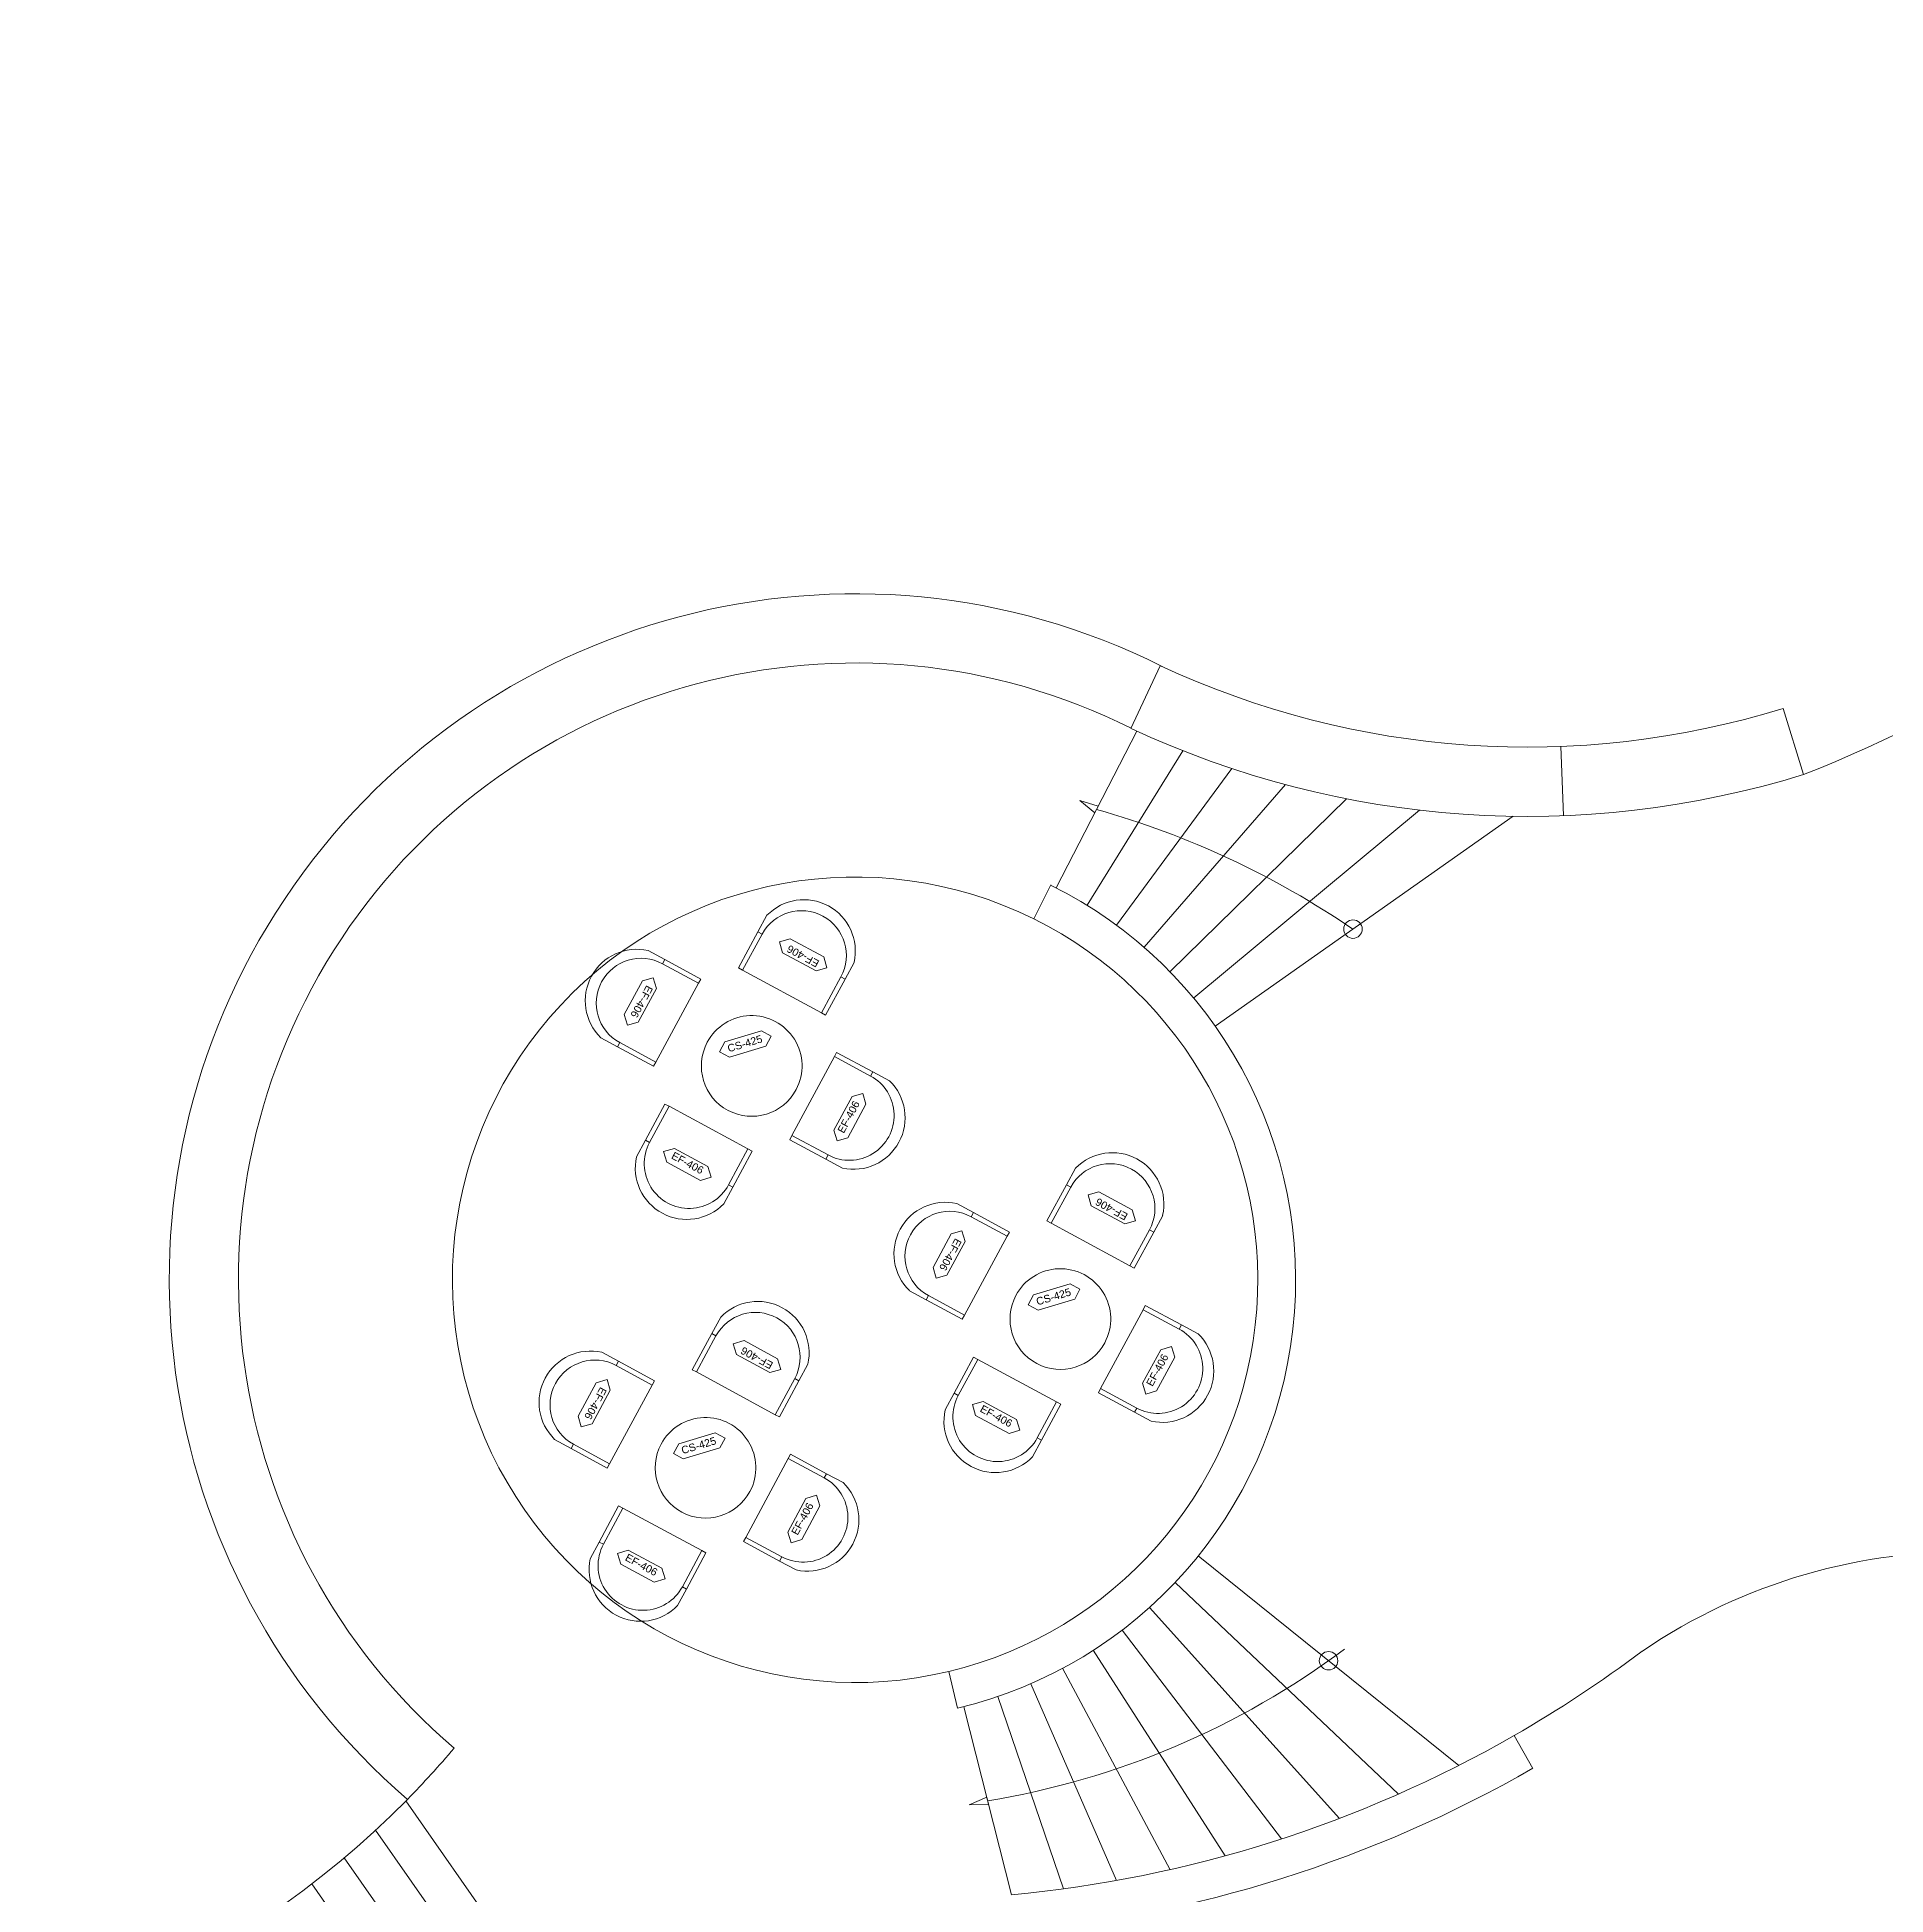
# Model space of a CAD drawing. Header units: centimetres. Extents: x 118932 to 154602, y -32682 to -23521.
# Drawn here: x 121707 to 123176, y -27039 to -25562 of the extents above; entities that cross this region are included whole.
import ezdxf

# ---------------------------------------------------------------- set-up
doc = ezdxf.new("R2010")
doc.units = ezdxf.units.CM
doc.header["$LTSCALE"] = 50
doc.header["$MEASUREMENT"] = 0
for name, color, linetype, lineweight, true_color in [('GEN_00_BL_Yazı', 7, 'Continuous', 0, 0x4f5250), ('GEN_02_TF_Mobilya', 7, 'Continuous', 5, 0x745e3d), ('GEN_06_GR_İnce', 7, 'Continuous', 13, 0xb0b0a9)]:
    doc.layers.add(name, color=color, linetype=linetype, lineweight=lineweight, true_color=true_color)
doc.styles.add('Arial_6', font='arial.ttf', dxfattribs={"height": 59.5325})

# ---------------------------------------------------------------- blocks, each defined once
blk = doc.blocks.new('FFE Tag-Multi-MSD - FFE Tag-Multi-MSD-8152404-TYPE A-01 - FURNITURE PLAN')
blk.add_wipeout([(-8.76, 0), (-6.19, 2.57), (6.19, 2.57), (8.76, 0), (6.19, -2.57), (-6.19, -2.57)]).dxf.layer = 'GEN_00_BL_Yazı'
at = {"layer": 'GEN_00_BL_Yazı'}
for p, q in [((-8.76, 0), (-6.19, 2.57)), ((-8.76, 0), (-6.19, -2.57)), ((6.19, 2.57), (-6.19, 2.57)), ((8.76, 0), (6.19, 2.57)), ((8.76, 0), (6.19, -2.57)), ((-6.19, -2.57), (6.19, -2.57))]:
    blk.add_line(p, q, dxfattribs=at)
blk = doc.blocks.new('Table Round_GEN - CS-425 Tea Table-13051682-POOL BAR - PLANS')
at = {"layer": 'GEN_02_TF_Mobilya'}
for start, end in [(360, 180), (180, 360)]:
    blk.add_arc((0, 0), 400, start, end, dxfattribs=at)
at = {"layer": 'GEN_00_BL_Yazı', "xscale": -24.48801272789173, "yscale": 24.48801272789174, "zscale": 24.48801272789173, "rotation": 224.7428234204482}
blk.add_blockref('FFE Tag-Multi-MSD - FFE Tag-Multi-MSD-8152404-TYPE A-01 - FURNITURE PLAN', (-126, 131, 0), dxfattribs=at)
at = {"layer": 'GEN_00_BL_Yazı', "insert": (-131, 131, 0), "char_height": 60, "attachment_point": 5, "rotation": 44.7428, "style": 'Arial_6'}
blk.add_mtext('CS-425', dxfattribs=at)
blk = doc.blocks.new('Chair_curve_GEN - EF-406 LOUNGE CHAIR-13051548-POOL BAR - PLANS')
at = {"layer": 'GEN_02_TF_Mobilya'}
for p, q in [((-394, 238), (-356, 238)), ((-394, -88), (-394, 238)), ((-356, 238), (356, 238)), ((-356, 238), (-356, -88)), ((356, 238), (394, 238)), ((356, -88), (356, 238)), ((394, 238), (394, -88)), ((-356, -88), (-394, -88)), ((-394, -88), (-394, -238)), ((394, -88), (356, -88)), ((394, -238), (394, -88))]:
    blk.add_line(p, q, dxfattribs=at)
for centre, radius, start, end in [((0, -88), 356, 180, 0), ((0, -127), 409, 195.7644, 344.2356)]:
    blk.add_arc(centre, radius, start, end, dxfattribs=at)
at = {"layer": 'GEN_00_BL_Yazı', "xscale": -24.48801272789173, "yscale": 24.48801272789174, "zscale": 24.48801272789173, "rotation": 180}
blk.add_blockref('FFE Tag-Multi-MSD - FFE Tag-Multi-MSD-8152404-TYPE A-01 - FURNITURE PLAN', (-9, -99), dxfattribs=at)
at = {"layer": 'GEN_00_BL_Yazı', "insert": (-13, -89), "char_height": 60, "attachment_point": 5, "style": 'Arial_6'}
blk.add_mtext('EF-406', dxfattribs=at)
blk = doc.blocks.new('LEVEL -1_E BLOK TEFRİŞ')
at = {"layer": 'GEN_02_TF_Mobilya', "xscale": 0.09999999999999996, "yscale": 0.09999999999999996, "zscale": 0.09999999999999996, "rotation": 331.9959823343698}
for p in [(-4177.9, 586.6), (-3932.6, 385.5), (-4214.6, 267.3)]:
    blk.add_blockref('Table Round_GEN - CS-425 Tea Table-13051682-POOL BAR - PLANS', p, dxfattribs=at)
at = {"layer": 'GEN_02_TF_Mobilya'}
for p, xscale, yscale, zscale, rotation in [((-4142.5, 666.6), 0.09999999999999998, 0.09999999999999998, 0.09999999999999998, 151.5348519115091), ((-4258.1, 632.3), 0.1, 0.1, 0.1, 241.5348519115091), ((-4108.1, 551.4), 0.09999999999999999, 0.09999999999999999, 0.09999999999999999, 61.73880575480968), ((-4223.5, 516.7), 0.09999999999999998, 0.09999999999999998, 0.09999999999999998, 331.7388057548097), ((-3897.3, 465.6), 0.09999999999999998, 0.09999999999999998, 0.09999999999999998, 151.5348519115091), ((-4179.2, 347.4), 0.09999999999999998, 0.09999999999999998, 0.09999999999999998, 151.5348519115091), ((-3862.8, 350.3), 0.09999999999999999, 0.09999999999999999, 0.09999999999999999, 61.73880575480968), ((-4294.8, 313.1), 0.1, 0.1, 0.1, 241.5348519115091), ((-3978.2, 315.6), 0.09999999999999998, 0.09999999999999998, 0.09999999999999998, 331.7388057548097), ((-4144.8, 232.1), 0.09999999999999999, 0.09999999999999999, 0.09999999999999999, 61.73880575480968), ((-4260.2, 197.4), 0.09999999999999998, 0.09999999999999998, 0.09999999999999998, 331.7388057548097)]:
    blk.add_blockref('Chair_curve_GEN - EF-406 LOUNGE CHAIR-13051548-POOL BAR - PLANS', p, dxfattribs=dict(at, xscale=xscale, yscale=yscale, zscale=zscale, rotation=rotation))
at = {"layer": 'GEN_02_TF_Mobilya', "xscale": 0.1, "yscale": 0.1, "zscale": 0.1, "rotation": 241.5348519115091}
blk.add_blockref('Chair_curve_GEN - EF-406 LOUNGE CHAIR-13051548-POOL BAR - PLANS', (-4012.8, 431.3), dxfattribs=at)
blk = doc.blocks.new('zemin kat vaziyet')
at = {"layer": 'GEN_06_GR_İnce'}
for p, q in [((-1914, 152.1), (-1890.7, 201.9)), ((-1395.8, 168), (-1379.6, 115.5)), ((-1909.4, 150), (-1973.4, 25.4)), ((-1872.8, 134.3), (-1948.8, 11.6)), ((-1570.3, 82.8), (-1572.4, 137.7)), ((-1833.8, 120.2), (-1925.5, -4.2)), ((-1791.2, 107.4), (-1903.5, -21.8)), ((-1742.7, 96.2), (-1883, -41.2)), ((-1684.8, 87.1), (-1864.1, -62.1)), ((-1610.3, 82.3), (-1847, -84.4)), ((-1977.8, 27.7), (-1991.1, 0.8)), ((-1653.6, -672), (-1860.5, -505.4)), ((-1701.5, -694.7), (-1879, -526.6)), ((-1748.4, -714), (-1899.2, -546.3)), ((-1794.3, -730.3), (-1920.9, -564.3)), ((-1839.1, -743.7), (-1944, -580.4)), ((-2051.8, -626.4), (-2058.7, -597.2)), ((-1882.8, -754.7), (-1968.3, -594.7)), ((-1967.6, -770), (-2019.9, -617.2)), ((-1925.6, -763.4), (-1993.6, -607)), ((-2008.9, -774.7), (-2046.9, -625.2)), ((-1609.6, -648.2), (-1594.6, -674.2)), ((-2490.3, -700.1), (-2373.1, -867.5)), ((-2514.3, -723.3), (-2402.6, -882.9)), ((-2539.2, -745.3), (-2431.4, -899.3)), ((-2565, -766), (-2459.5, -916.7))]:
    blk.add_line(p, q, dxfattribs=at)
for points in [[(-1942.8, 85), (-1954.6, 94.8), (-1940, 90.4)], [(-2027.1, -702.9), (-2042.5, -703.3), (-2028.6, -697)]]:
    blk.add_lwpolyline(points, close=True, dxfattribs=at)
for centre in [(-1737.6, -7.4), (-1757, -588.7)]:
    blk.add_circle(centre, 7.35, dxfattribs=at)
for centre, radius, start, end in [((-1795.4, 1173.4), 1136.7, 291.4583, 335.4619), ((-2133.2, -286), 545, 63.4168, 229.2426), ((-2133.2, -286), 490, 63.4168, 229.426), ((-1599.4, 825.1), 687.9, 244.9492, 287.2145), ((-1599.4, 825.1), 742.9, 244.9492, 287.2145), ((-2129.6, -581.8), 695.4, 55.6886, 74.3009), ((-2133.2, -286), 320, 63.6506, 283.4526), ((-2133.2, -286), 350, 283.4526, 63.6506), ((-2133.2, -286), 320, 283.4526, 63.6506), ((-1250.7, -959.1), 457.1, 53.0042, 124.2039), ((-2132.7, -59.4), 649.1, 279.2956, 306.7435), ((-2100.2, 206.9), 985.8, 299.8478, 306.9441), ((-2100.2, 206.9), 985.8, 275.3172, 299.8478), ((-3012.8, -183.5), 734.8, 315.4632, 319.7551), ((-2100.2, 206.9), 1015.8, 275.2229, 299.8478), ((-3012.8, -183.5), 734.8, 224.3069, 315.4632)]:
    blk.add_arc(centre, radius, start, end, dxfattribs=at)

msp = doc.modelspace()

# ---------------------------------------------------------------- block references
msp.add_blockref('LEVEL -1_E BLOK TEFRİŞ', (126452.9, -26966.5))

# ---------------------------------------------------------------- next in the draw order: block references
msp.add_blockref('zemin kat vaziyet', (124490.4, -26263.8))

doc.saveas('drawing.dxf')
